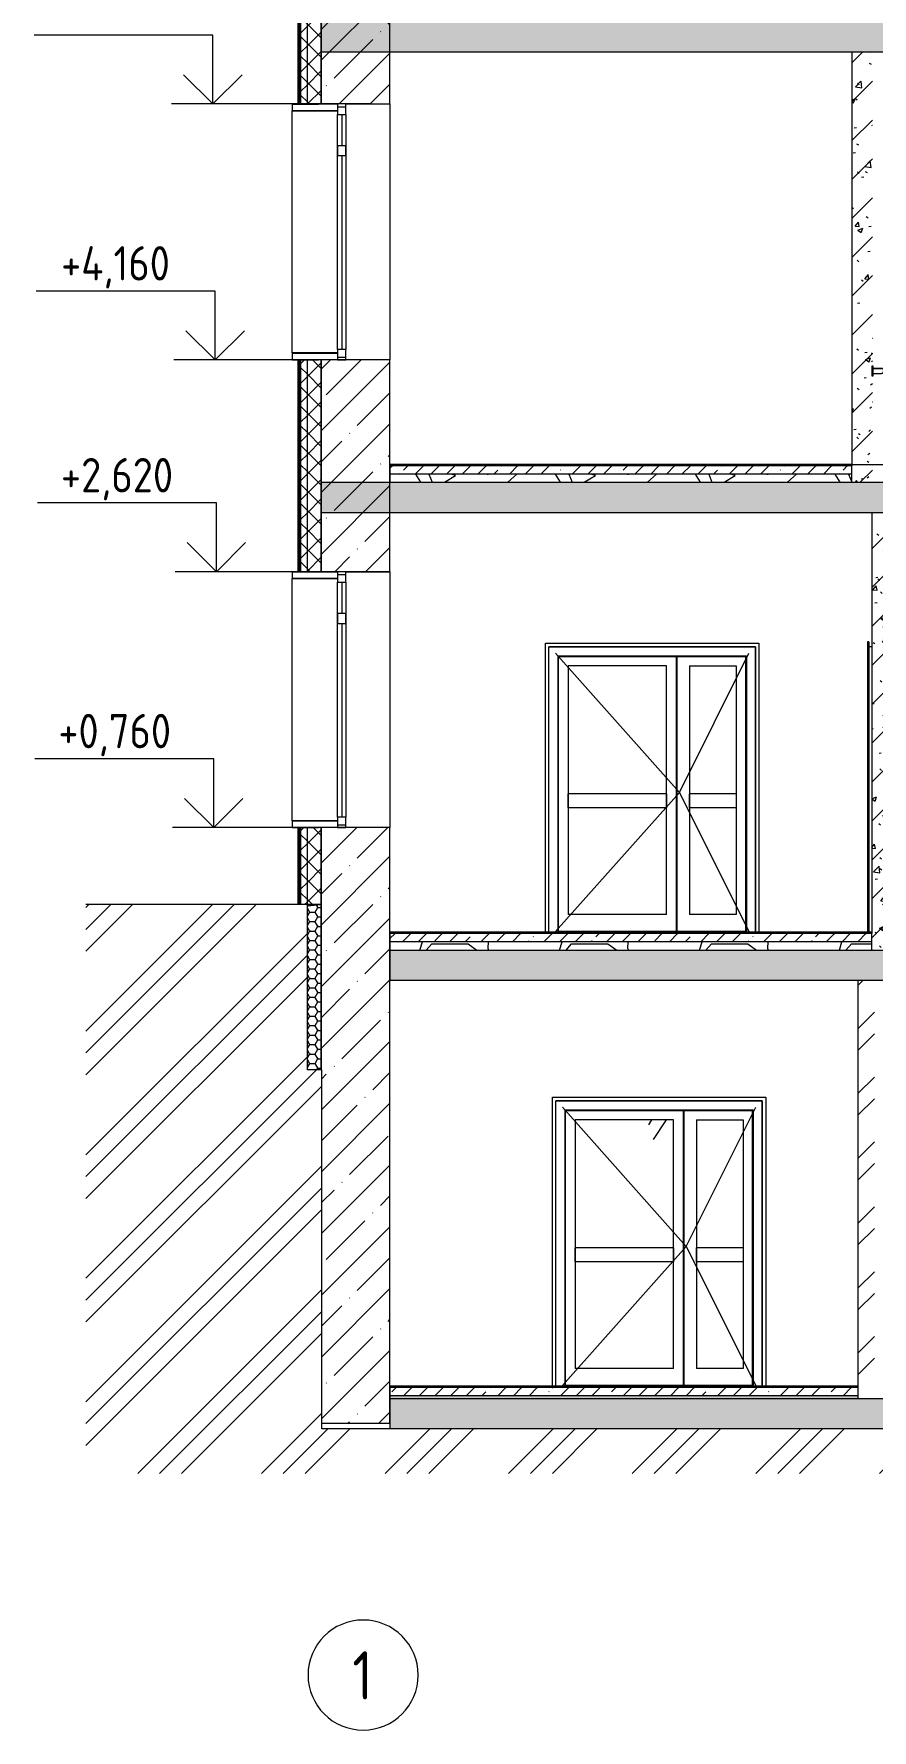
# Model space of a CAD drawing. Header units: millimetres. Extents: x -515342 to 330399, y -224905 to 507333.
# Drawn here: x 85759 to 91848, y 82231 to 94561 of the extents above; entities that cross this region are included whole.
import ezdxf

# ---------------------------------------------------------------- set-up
doc = ezdxf.new("R2010")
doc.units = ezdxf.units.MM
doc.linetypes.add('ASVP_Невидимые', pattern=[5, 3, -2])
doc.layers.get('0').update_dxf_attribs({"lineweight": 0})
for name, color, linetype, lineweight in [('_ Окна', 7, 'Continuous', 0), ('Аннотация', 7, 'Continuous', 0), ('Витраж', 7, 'Continuous', 0), ('Двери', 7, 'Continuous', 0), ('Двери открывание', 7, 'Continuous', 0), ('Линии', 7, 'Continuous', 0), ('Ограждение', 7, 'Continuous', 0), ('Окна', 7, 'Continuous', 0), ('Оси', 7, 'Continuous', 0), ('Отметки', 7, 'Continuous', 0), ('Перекрытие', 7, 'Continuous', 0), ('Сантехника', 7, 'Continuous', 0), ('Стены внутренние', 7, 'Continuous', 0), ('Стены наружные', 7, 'Continuous', 0), ('Стены несущие', 7, 'Continuous', 0), ('Стены отделка', 7, 'Continuous', 0), ('Стены перегородки', 7, 'Continuous', 0), ('Стены штриховка', 7, 'Continuous', 0), ('Узлы', 7, 'Continuous', 0)]:
    doc.layers.add(name, color=color, linetype=linetype, lineweight=lineweight)
doc.styles.add('GOST Common', font='', dxfattribs={"width": 0.9, "height": 350})
doc.styles.add('GOST Common_1', font='', dxfattribs={"width": 0.9, "height": 250})
doc.styles.get('GOST Common').set_extended_font_data('GOST Common')
doc.styles.get('GOST Common_1').set_extended_font_data('GOST Common')
pattern_1 = [(45, (48650.59, 7579.1), (-70.71068, 70.71068), []), (135, (48650.59, 7579.1), (-70.71068, -70.71068), [])]
pattern_2 = [(236.31, (49717.4, 8823.7), (-1777.9963, -3556.002), [641.067, -5769.603]), (236.31, (49752.95, 8717), (-1777.9963, -3556.002), [384.64, -6026.03]), (236.31, (49539.6, 8717), (-1777.9963, -3556.002), [384.64, -6026.03])]
pattern_3 = [(45, (136801.12, 95610.5), (-141.42136, 141.42136), [])]
pattern_4 = [(50, (136801.12, 95610.5), (364.368, -31.8783), [38.1, -419.1]), (355, (136801.12, 95610.5), (-70.486, 382.1133), [30.48, -335.28]), (100.451, (136831.5, 95607.84), (293.885, 350.2334), [32.38, -356.18]), (46.184, (136801.12, 95712.1), (542.1585, -84.086), [57.15, -628.65]), (96.636, (136846.3, 95705.1), (474.805, 494.8554), [48.57, -534.27]), (351.184, (136801.1, 95712.1), (474.81, 494.85), [45.72, -502.92]), (21, (136851.92, 95686.7), (303.2285, -204.5305), [38.1, -419.1]), (326, (136851.92, 95686.7), (123.604, 368.376), [30.48, -335.28]), (71.451, (136877.2, 95669.65), (426.834, 163.8427), [32.38, -356.18]), (37.5, (136801.12, 95610.49), (6.17665, 169.11015), [16.764, -314.452, 16.764, -323.596, -336.55]), (37.5, (136801.12, 95610.49), (6.17665, 169.11015), [-671.576, 16.764, -319.786]), (7.5, (136801.12, 95610.5), (133.6389, 200.3615), [16.764, -177.292, 16.764, -306.832, -128.27]), (7.5, (136801.12, 95610.5), (133.6389, 200.3615), [-517.652, 16.764, -111.506]), (327.5, (136687.84, 95610.49), (271.1818, -11.45836), [16.764, -110.236, 16.764, -379.476, -525.78]), (327.5, (136687.84, 95610.49), (271.1818, -11.45836), [-523.24, 16.764, -509.016]), (317.5, (136637.04, 95610.5), (296.2585, 50.8528), [16.764, -148.336, 16.764, -246.38, -373.38]), (317.5, (136637.04, 95610.5), (296.2585, 50.8528), [-428.244, 16.764, -356.616])]
pattern_5 = [(45, (136801.12, 95610.5), (-224.5064, 224.5064), []), (45, (137025.63, 95610.5), (-224.5064, 224.5064), [396.875, -79.375, 3.353, -76.022])]
pattern_6 = [(45, (136801.12, 95610.5), (-114.04925, 114.04925), []), (45, (136915.17, 95610.5), (-114.04925, 114.04925), [201.613, -40.323, 3.353, -36.97])]
pattern_7 = [(228.013, (137532.64, 96626.49), (-8127.96659, -9144.02968), [136.689, -13532.193]), (184.97, (137441.203, 96524.893), (12191.995474, 1016.05502), [234.562, -23221.62]), (132.51, (137207.52, 96504.57), (10159.91241, -11176.07977), [165.393, -16373.889]), (267.274, (136811.283, 96250.573), (1015.889526, 20320.005773), [213.602, -21146.575]), (292.834, (136801.123, 96037.213), (-5080.074175, 12191.970117), [209.453, -20735.923]), (357.274, (136882.403, 95844.173), (-20320.005773, 1015.889526), [213.602, -21146.575]), (37.694, (137095.763, 95834.013), (-13208.042725, -10159.944606), [282.477, -27965.247]), (72.255, (137319.283, 96006.733), (7112.12749, 22351.9589), [266.688, -26402.102]), (121.43, (137400.563, 96260.733), (-8128.10005, 13207.93827), [214.325, -21218.218]), (175.236, (137288.8, 96443.61), (11175.99406, -1016.06972), [244.685, -11989.575]), (222.397, (137044.963, 96463.933), (-12192.085586, -11175.907293), [316.431, -31326.709]), (138.814, (137817.12, 96240.41), (-7111.99222, 6096.00977), [108.002, -10692.226]), (171.469, (137735.843, 96311.533), (13207.991535, -2032.054043), [205.473, -20341.855]), (225, (137532.64, 96342), (1e-13, -1016.001), [143.684, -1293.157]), (203.199, (137461.52, 96463.93), (5079.98556, 2032.0367), [77.377, -7660.249]), (291.801, (137390.4, 96433.45), (-1015.9787, 3048.0072), [109.426, -5361.901]), (30.964, (137431.04, 96331.85), (3047.9913, 2032.0134), [177.728, -5746.519]), (161.565, (137583.44, 96423.3), (2031.999, -1016.0024), [128.515, -3084.36]), (16.39, (136801.12, 96433.453), (10159.97517, 3048.081194), [180.035, -17823.531]), (70.346, (136973.84, 96484.25), (-4064.03389, -11175.98797), [151.04, -14952.887]), (293.199, (137583.44, 96626.49), (-2032.0367, 5079.98556), [154.752, -7582.873]), (343.61, (137644.4, 96484.253), (-10159.97517, 3048.081194), [180.035, -17823.531]), (339.444, (136801.12, 95803.53), (-5080.00148, 2031.99615), [173.614, -8507.094]), (294.775, (136963.68, 95742.57), (-5079.97321, 11176.01259), [145.469, -14401.437]), (66.801, (137593.6, 95610.49), (2032.0367, 5079.98556), [154.752, -7582.873]), (17.354, (137654.56, 95752.73), (-13208.00149, -4063.99474), [170.313, -16860.951]), (69.444, (137095.76, 95610.49), (-2031.99615, -5080.00148), [86.807, -8593.901]), (101.31, (137532.64, 95610.5), (-1016.0048, 4063.9989), [51.806, -5128.797]), (165.964, (137522.48, 95661.3), (3048.0036, -1015.9877), [209.453, -3979.621]), (186.009, (137319.28, 95712.093), (10159.99987, 1015.999794), [194.107, -19216.546]), (303.69, (137431.04, 96240.4), (-1015.9976, 2032.0017), [146.53, -3516.71]), (353.157, (137512.323, 96118.493), (17271.99206, -2032.068835), [255.823, -25326.404]), (60.945, (137766.32, 96088.01), (-4064.04974, -7111.97225), [104.603, -10355.757]), (90, (137817.1, 96179.5), (-1016, 1016), [60.96, -955.04]), (120.256, (137298.96, 95742.57), (4063.94492, -7112.03103), [141.147, -13973.576]), (48.013, (137227.84, 95864.49), (8127.96659, 9144.02968), [273.377, -13395.505]), (0, (137410.7, 96067.7), (1016, 1016), [264.16, -751.84]), (325.305, (137674.88, 96067.69), (-10160.01873, 7111.97318), [160.644, -15903.726]), (254.055, (137806.96, 95976.25), (-1015.97128, -4064.0072), [147.932, -7248.66]), (207.646, (137766.323, 95834.013), (-19303.995784, -10160.00796), [240.858, -23844.986]), (175.426, (137552.963, 95722.253), (-13207.99929, 1016.017778), [254.812, -25226.339])]

# ---------------------------------------------------------------- blocks, each defined once
blk = doc.blocks.new('Окно_ПВХ_2Створки_1Фрамуга-верх - АР_Окно_ОП_1820_h_х11700_2ст1фр-в-V24-О_АР_П_Разрез 1-1')
at = {"layer": '_ Окна'}
for p, q in [((-125, 2620), (-185, 2620)), ((-185, 2620), (-185, 2544)), ((-185, 2600), (-125, 2600)), ((-125, 2544), (-125, 2620)), ((-185, 2544), (-125, 2544)), ((-155, 2544), (-155, 2318)), ((-185, 2242), (-185, 2318)), ((-185, 2318), (-125, 2318)), ((-125, 2242), (-185, 2242)), ((-155, 2242), (-155, 836)), ((-125, 2318), (-125, 2242)), ((-125, 836), (-185, 836)), ((-185, 836), (-185, 760)), ((-185, 780), (-125, 780)), ((-185, 760), (-125, 760)), ((-125, 760), (-125, 836))]:
    blk.add_line(p, q, dxfattribs=at)
at = {"layer": 'Окна', "color": 253, "true_color": 0xaaaaaa}
for p, q in [((-125, 2620), (-185, 2620)), ((-185, 2620), (-185, 2544)), ((-125, 2544), (-125, 2620)), ((-185, 2318), (-185, 2544)), ((-125, 2544), (-125, 2318)), ((-185, 2318), (-185, 2242)), ((-185, 836), (-185, 2242)), ((-125, 2242), (-125, 2318)), ((-125, 2242), (-125, 836)), ((-185, 836), (-185, 760)), ((-185, 760), (-125, 760)), ((-125, 760), (-125, 836))]:
    blk.add_line(p, q, dxfattribs=at)
blk = doc.blocks.new('Прямоугольный импост - АР_Откос_Металлический_50х330 Белый Правый-9899491-О_АР_П_Разрез 1-1')
at = {"layer": 'Витраж', "lineweight": 18}
for p, q in [((-325, 2620), (-515, 2620)), ((-515, 2620), (-515, 2570)), ((-514, 2571), (-514, 2619)), ((-514, 2619), (-325, 2619)), ((-325, 2619), (-325, 2620)), ((-515, 2570), (-185, 2570)), ((-185, 2571), (-514, 2571))]:
    blk.add_line(p, q, dxfattribs=at)
blk = doc.blocks.new('Прямоугольный импост - АР_Откос_Металлический_50х330 Белый Левый-9898759-О_АР_П_Разрез 1-1')
at = {"layer": 'Витраж', "lineweight": 18}
for p, q in [((-185, 810), (-515, 810)), ((-515, 810), (-515, 760)), ((-515, 760), (-325, 760)), ((-514, 761), (-514, 809)), ((-514, 809), (-185, 809)), ((-325, 761), (-514, 761)), ((-325, 760), (-325, 761))]:
    blk.add_line(p, q, dxfattribs=at)
blk = doc.blocks.new('Прямоугольный импост - АР_Откос_Металлический_50х330 Белый Левый-9898760-О_АР_П_Разрез 1-1')
at = {"layer": 'Витраж'}
blk.add_line((-515, 810), (-515, 2570), dxfattribs=at)
blk = doc.blocks.new('Дверь_Алюминиевая_Противопожарная__ТПТ75__2 полотна - АР_Дверь_ТПТ75_1500х2075_h__Средник_Пр EI60-10202447-О_АР_П_Разрез 1-1')
at = {"layer": 'Двери'}
h = blk.add_hatch(dxfattribs=at)
h.set_pattern_fill('FP_5', color=256, style=0, pattern_type=2)
h.set_pattern_definition(pattern_2)
h.paths.add_polyline_path([(1490, 1005), (2205, 1005), (2205, 1935), (1490, 1935), (1490, 1220)])
at = {"layer": 'Двери', "color": 253, "true_color": 0xaaaaaa}
for p, q in [((1350, 0), (1350, 2075)), ((2850, 2075), (1350, 2075)), ((1415.5, 2009.5), (1415.5, 0)), ((1415.5, 2009.5), (2784.5, 2009.5)), ((1420.5, 5), (1420.5, 2004.5)), ((1420.5, 2004.5), (2274.5, 2004.5)), ((2274.5, 2004.5), (2274.5, 5)), ((2279.5, 2004.5), (2779.5, 2004.5)), ((2279.5, 2004.5), (2279.5, 5)), ((2284.5, 2004.5), (2284.5, 2009.5)), ((2297.5, 2004.5), (2297.5, 2009.5)), ((2302.5, 2004.5), (2302.5, 2009.5)), ((2779.5, 5), (2779.5, 2004.5)), ((2784.5, 2009.5), (2784.5, 0)), ((2850, 0), (2850, 2075)), ((1490, 1935), (1490, 128.7)), ((2205, 1935), (1490, 1935)), ((2205, 128.7), (2205, 1935)), ((2372, 1935), (2372, 128.7)), ((2372, 1935), (2710, 1935)), ((2710, 1935), (2710, 128.7)), ((1490, 904), (1490, 1005)), ((2205, 1005), (1490, 1005)), ((2205, 1005), (2205, 904)), ((2372, 904), (2372, 1005)), ((2710, 1005), (2372, 1005)), ((2710, 1005), (2710, 904)), ((2205, 904), (1490, 904)), ((2710, 904), (2372, 904)), ((2205, 128.7), (1490, 128.7)), ((2710, 128.7), (2372, 128.7)), ((1415.5, 5), (1420.5, 5)), ((2274.5, 5), (1420.5, 5)), ((2274.5, 5), (2279.5, 5)), ((2779.5, 5), (2279.5, 5)), ((2784.5, 5), (2779.5, 5))]:
    blk.add_line(p, q, dxfattribs=at)
at = {"layer": 'Двери', "color": 253, "linetype": 'ASVP_Невидимые', "true_color": 0xaaaaaa}
for p, q in [((1350, 0), (1350, 2075)), ((1350, 2075), (2850, 2075)), ((2850, 2075), (2850, 0))]:
    blk.add_line(p, q, dxfattribs=at)
at = {"layer": 'Двери открывание'}
for q in [(1397.5, 2027.5), (2802.5, 2027.5), (1397.5, 5), (2802.5, 5)]:
    blk.add_line((2297.5, 1016.25), q, dxfattribs=at)
blk = doc.blocks.new('Дверь_Алюминиевая_Противопожарная__ТПТ75__2 полотна - АР_Дверь_ТПТ75_1500х2075_h__Средник_Пр EI60-V96-О_АР_П_Разрез 1-1')
at = {"layer": 'Двери'}
h = blk.add_hatch(dxfattribs=at)
h.set_pattern_fill('FP_5', color=256, style=0, pattern_type=2)
h.set_pattern_definition(pattern_2)
h.paths.add_polyline_path([(1540, -2295), (2255, -2295), (2255, -1365), (1540, -1365)])
at = {"layer": 'Двери', "color": 253, "true_color": 0xaaaaaa}
for p, q in [((1400, -3300), (1400, -1225)), ((2900, -1225), (1400, -1225)), ((2900, -3300), (2900, -1225)), ((1465.5, -1290.5), (1465.5, -3300)), ((1465.5, -1290.5), (2834.5, -1290.5)), ((1470.5, -3295), (1470.5, -1295.5)), ((1470.5, -1295.5), (2324.5, -1295.5)), ((2324.5, -1295.5), (2324.5, -3295)), ((2329.5, -1295.5), (2829.5, -1295.5)), ((2329.5, -1295.5), (2329.5, -3295)), ((2334.5, -1295.5), (2334.5, -1290.5)), ((2347.5, -1295.5), (2347.5, -1290.5)), ((2352.5, -1295.5), (2352.5, -1290.5)), ((2829.5, -3295), (2829.5, -1295.5)), ((2834.5, -1290.5), (2834.5, -3300)), ((1540, -1365), (1540, -3171.3)), ((2255, -1365), (1540, -1365)), ((2255, -3171.3), (2255, -1365)), ((2422, -1365), (2422, -3171.3)), ((2422, -1365), (2760, -1365)), ((2760, -1365), (2760, -3171.3)), ((1540, -2396), (1540, -2295)), ((2255, -2295), (1540, -2295)), ((2255, -2295), (2255, -2396)), ((2422, -2396), (2422, -2295)), ((2760, -2295), (2422, -2295)), ((2760, -2295), (2760, -2396)), ((2255, -2396), (1540, -2396)), ((2760, -2396), (2422, -2396)), ((2255, -3171.3), (1540, -3171.3)), ((2760, -3171.3), (2422, -3171.3)), ((1465.5, -3295), (1470.5, -3295)), ((2324.5, -3295), (1470.5, -3295)), ((2324.5, -3295), (2329.5, -3295)), ((2829.5, -3295), (2329.5, -3295)), ((2834.5, -3295), (2829.5, -3295))]:
    blk.add_line(p, q, dxfattribs=at)
at = {"layer": 'Двери', "color": 253, "linetype": 'ASVP_Невидимые', "true_color": 0xaaaaaa}
for p, q in [((1400, -3300), (1400, -1225)), ((1400, -1225), (2900, -1225)), ((2900, -1225), (2900, -3300))]:
    blk.add_line(p, q, dxfattribs=at)
at = {"layer": 'Двери открывание'}
for q in [(1447.5, -1272.5), (2852.5, -1272.5), (1447.5, -3295), (2852.5, -3295)]:
    blk.add_line((2347.5, -2283.75), q, dxfattribs=at)
blk = doc.blocks.new('Ограждение - Ограждение-10017249-О_АР_П_Разрез 1-1')
at = {"layer": 'Ограждение'}
h = blk.add_hatch(dxfattribs=at)
h.set_pattern_fill('FP_9', color=256, style=0, pattern_type=2)
h.set_pattern_definition([(45, (48650.6, 7579.1), (-106.066, 106.066), [])])
h.paths.add_polyline_path([(-405, 192), (-305, 200), (-305, 230), (-307, 230), (-307, 202), (-405, 193)])
at = {"layer": 'Ограждение', "lineweight": 18}
for p, q in [((-307, 202), (-405, 194)), ((-405, 192), (-305, 200)), ((-305, 230), (-307, 230)), ((-307, 230), (-307, 202)), ((-305, 200), (-305, 230))]:
    blk.add_line(p, q, dxfattribs=at)
blk = doc.blocks.new('СД_Люблино_Фасады_rvt-1-О_АР_П_Разрез 1-1')
at = {"layer": 'Стены внутренние'}
h = blk.add_hatch(dxfattribs=at)
h.set_pattern_fill('FP_1', color=256, style=0, pattern_type=2)
h.set_pattern_definition([(45, (48650.6, 7579.1), (-224.5064, 224.5064), []), (45, (48875.1, 7579.1), (-224.5064, 224.5064), [396.875, -79.375, 3.353, -76.022])])
h.paths.add_polyline_path([(-300, -3570), (195, -3570), (195, 760), (-305, 760), (-305, -1000), (-300, -1000)])
h.paths.add_polyline_path([(195, 2620), (195, 4160), (-305, 4160), (-305, 2620), (-125, 2620)])
h.paths.add_polyline_path([(-185, 6020), (195, 6020), (195, 7510), (-305, 7510), (-305, 6020)])
h.paths.add_polyline_path([(-185, 9370), (195, 9370), (195, 10810), (-305, 10810), (-305, 9370)])
h.paths.add_polyline_path([(195, 12670), (195, 13840), (-305, 13840), (-305, 12670), (-125, 12670)])
at = {"layer": 'Стены наружные'}
h = blk.add_hatch(dxfattribs=at)
h.set_pattern_fill('FP_4', color=256, style=0, pattern_type=2)
h.set_pattern_definition(pattern_1)
h.paths.add_polyline_path([(-405, 200), (-405, 760), (-455, 760), (-455, 200)])
h.paths.add_polyline_path([(-455, 2620), (-405, 2620), (-405, 4160), (-455, 4160), (-455, 3451)])
h.paths.add_polyline_path([(-405, 6020), (-405, 7510), (-455, 7510), (-455, 6020)])
h.paths.add_polyline_path([(-405, 9370), (-405, 10810), (-455, 10810), (-455, 9370)])
h.paths.add_polyline_path([(-405, 12670), (-405, 14250), (-455, 14250), (-455, 12670)])
h = blk.add_hatch(dxfattribs=at)
h.set_pattern_fill('FP_4', color=256, style=0, pattern_type=2)
h.set_pattern_definition(pattern_1)
h.paths.add_polyline_path([(-305, 200), (-305, 760), (-405, 760), (-405, 200), (-357, 200)])
h.paths.add_polyline_path([(-405, 2620), (-305, 2620), (-305, 4160), (-405, 4160), (-405, 3451)])
h.paths.add_polyline_path([(-305, 6020), (-305, 7510), (-405, 7510), (-405, 6020), (-357, 6020)])
h.paths.add_polyline_path([(-305, 9370), (-305, 10810), (-405, 10810), (-405, 9370), (-357, 9370)])
h.paths.add_polyline_path([(-405, 12670), (-305, 12670), (-305, 14250), (-405, 14250), (-405, 13790)])
h = blk.add_hatch(dxfattribs=at)
h.set_pattern_fill('FP_8', color=256, style=0, pattern_type=2)
h.set_pattern_definition([(0, (48650.593, 7579.1), (59.531, 34.37), [39.687, -79.375]), (120, (48650.593, 7579.1), (-59.530793, 34.370358), [39.688, -79.375]), (60, (48650.593, 7579.1), (0.000207, 68.740358), [0, -79.375, 39.687, 0])])
h.paths.add_polyline_path([(-305, -1000), (-305, 200), (-405, 200), (-405, -1000), (-357, -1000)])
at = {"layer": 'Стены внутренние'}
for p, q in [((195, 6020), (195, 4160)), ((195, 2620), (195, 760)), ((1325, 0), (1325, 2100)), ((1325, 2100), (2875, 2100)), ((2875, 2100), (2875, 0)), ((1375, -3300), (1375, -1200)), ((1375, -1200), (2925, -1200)), ((2925, -1200), (2925, -3300))]:
    blk.add_line(p, q, dxfattribs=at)
at = {"layer": 'Стены несущие'}
for p, q in [((-305, 7510), (-305, 6020)), ((-305, 6020), (-305, 7510)), ((195, 6020), (195, 7510)), ((-305, 6020), (-185, 6020)), ((-125, 6020), (195, 6020)), ((-185, 4160), (-305, 4160)), ((-305, 4160), (-305, 2620)), ((-305, 2620), (-305, 4160)), ((195, 4160), (-125, 4160)), ((195, 2620), (195, 4160)), ((-305, 2620), (-185, 2620)), ((-125, 2620), (195, 2620)), ((-185, 760), (-305, 760)), ((-305, 760), (-305, 200)), ((-305, 200), (-305, 760)), ((195, 760), (-125, 760)), ((195, -3570), (195, 760)), ((-305, 200), (-405, 200)), ((-305, 200), (-305, -1000)), ((-305, -1000), (-305, 200)), ((-300, -3570), (195, -3570))]:
    blk.add_line(p, q, dxfattribs=at)
at = {"layer": 'Стены отделка', "lineweight": 9}
for p, q in [((-475, 7510), (-475, 6020)), ((-455, 7510), (-455, 6020)), ((-455, 6020), (-455, 7510)), ((-475, 6020), (-465, 6020)), ((-465, 6020), (-455, 6020)), ((-455, 6020), (-405, 6020)), ((-405, 6020), (-305, 6020)), ((-465, 4160), (-475, 4160)), ((-475, 4160), (-475, 2620)), ((-455, 4160), (-465, 4160)), ((-405, 4160), (-455, 4160)), ((-455, 4160), (-455, 2620)), ((-455, 2620), (-455, 4160)), ((-305, 4160), (-405, 4160)), ((-475, 2620), (-465, 2620)), ((-465, 2620), (-455, 2620)), ((-455, 2620), (-405, 2620)), ((-405, 2620), (-305, 2620)), ((-465, 760), (-475, 760)), ((-475, 760), (-475, 200)), ((-455, 760), (-465, 760)), ((-405, 760), (-455, 760)), ((-455, 760), (-455, 200)), ((-455, 200), (-455, 760)), ((-305, 760), (-405, 760)), ((-405, 200), (-305, 200))]:
    blk.add_line(p, q, dxfattribs=at)
at = {"layer": 'Стены штриховка'}
for p, q in [((-465, 6020), (-465, 7510)), ((-405, 6020), (-405, 7510)), ((-465, 2620), (-465, 4160)), ((-405, 2620), (-405, 4160)), ((-465, 200), (-465, 760)), ((-405, 200), (-405, 760))]:
    blk.add_line(p, q, dxfattribs=at)
at = {"layer": 'Витраж', "lineweight": 9}
for name, p in [('Прямоугольный импост - АР_Откос_Металлический_50х330 Белый Правый-9899491-О_АР_П_Разрез 1-1', (0, 3400)), ('Прямоугольный импост - АР_Откос_Металлический_50х330 Белый Левый-9898760-О_АР_П_Разрез 1-1', (0, 3400)), ('Прямоугольный импост - АР_Откос_Металлический_50х330 Белый Левый-9898759-О_АР_П_Разрез 1-1', (0, 3400)), ('Прямоугольный импост - АР_Откос_Металлический_50х330 Белый Правый-9899491-О_АР_П_Разрез 1-1', (0, 0)), ('Прямоугольный импост - АР_Откос_Металлический_50х330 Белый Левый-9898760-О_АР_П_Разрез 1-1', (0, 0)), ('Прямоугольный импост - АР_Откос_Металлический_50х330 Белый Левый-9898759-О_АР_П_Разрез 1-1', (0, 0))]:
    blk.add_blockref(name, p, dxfattribs=at)
at = {"layer": 'Двери', "lineweight": 9}
for name in ['Дверь_Алюминиевая_Противопожарная__ТПТ75__2 полотна - АР_Дверь_ТПТ75_1500х2075_h__Средник_Пр EI60-10202447-О_АР_П_Разрез 1-1', 'Дверь_Алюминиевая_Противопожарная__ТПТ75__2 полотна - АР_Дверь_ТПТ75_1500х2075_h__Средник_Пр EI60-V96-О_АР_П_Разрез 1-1']:
    blk.add_blockref(name, (0, 0), dxfattribs=at)
at = {"layer": 'Ограждение', "lineweight": 9}
blk.add_blockref('Ограждение - Ограждение-10017249-О_АР_П_Разрез 1-1', (0, 0), dxfattribs=at)
at = {"layer": 'Окна', "lineweight": 9}
for p in [(0, 3400), (0, 0)]:
    blk.add_blockref('Окно_ПВХ_2Створки_1Фрамуга-верх - АР_Окно_ОП_1820_h_х11700_2ст1фр-в-V24-О_АР_П_Разрез 1-1', p, dxfattribs=at)
blk = doc.blocks.new('Дверь_Стальная Противопожарная_2 полотна - АР_Дверь_EI15_1450х2080h_коробка__Г_Л-10351196-О_АР_П_Разрез 1-1')
at = {"layer": 'Двери'}
for p, q in [((3675, 2110), (3665, 2110)), ((3665, 2110), (3665, 0)), ((3675, 2110), (3675, 0)), ((3695, 2075), (3675, 2075))]:
    blk.add_line(p, q, dxfattribs=at)
blk = doc.blocks.new('МГН_Санузел_Поручень горизонтальный - АР_Сантехнические приборы_МГН_Поручень горизонтальный-V4-О_АР_П_Разрез 1-1')
at = {"layer": 'Сантехника'}
for p, q in [((90940, 715), (90930, 715)), ((90930, 715), (90930, 645)), ((90940, 715), (90930, 715)), ((90930, 715), (90930, 645)), ((90930, 645), (90940, 645)), ((90940, 645), (90930, 645)), ((90940, 698), (90940, 715)), ((90940, 645), (90940, 715)), ((91000, 698), (90940, 698)), ((90940, 698), (91000, 698)), ((90940, 645), (90940, 662)), ((90940, 662), (91000, 662)), ((90940, 662), (91000, 662))]:
    blk.add_line(p, q, dxfattribs=at)
blk.add_arc((91000, 680), 18, 270, 90, dxfattribs=at)
blk.add_arc((91000, 680), 18, 270, 90, dxfattribs=at)
blk = doc.blocks.new('Ось сетки - Круг_Ø8 мм-6577-О_АР_П_Разрез 1-1')
at = {"layer": 'Оси'}
for start, end in [(360, 180), (180, 360)]:
    blk.add_arc((0, -5400), 400, start, end, dxfattribs=at)
blk = doc.blocks.new('Высотные отметки - Стрелка вверх-5091-О_АР_П_Разрез 1-1')
at = {"layer": 'Аннотация'}
for p, q in [((-1085, 1260), (-2385, 1260)), ((-1085, 760), (-1085, 1260)), ((-1085, 760), (-1298, 972)), ((-1085, 760), (-873, 972)), ((-785, 760), (-1385, 760))]:
    blk.add_line(p, q, dxfattribs=at)

msp = doc.modelspace()

# ---------------------------------------------------------------- hatches: boundary and pattern name
at = {"layer": 'Перекрытие'}
h = msp.add_hatch(dxfattribs=at)
h.set_pattern_fill('FP_1', color=256, style=0, pattern_type=2)
h.set_pattern_definition(pattern_5)
h.paths.add_polyline_path([(87845.5296, 94431.3929), (137410.5296, 94431.3929), (137410.5296, 94651.3929), (87845.5296, 94651.3929), (87845.5296, 94435.9791)])
h.paths.add_polyline_path([(141249.4004, 94431.3929), (190085.5296, 94431.3929), (190085.5296, 94651.3929), (140610.5296, 94651.3929), (140610.5296, 94431.3929), (141042.2088, 94431.3929)])
h = msp.add_hatch(dxfattribs=at)
h.set_pattern_fill('FP_19', color=256, style=0, pattern_type=2)
h.set_pattern_definition(pattern_6)
h.paths.add_polyline_path([(91109.0364, 91421.3929), (91700.5296, 91421.3929), (91700.5296, 91429.3929), (88345.5296, 91429.3929), (88345.5296, 91421.3929), (90280.27, 91421.3929)])
h = msp.add_hatch(dxfattribs=at)
h.set_pattern_fill('FP_19', color=256, style=0, pattern_type=2)
h.set_pattern_definition(pattern_6)
h.paths.add_polyline_path([(91109.0364, 91361.3929), (91700.5296, 91361.3929), (91700.5296, 91421.3929), (88345.5296, 91421.3929), (88345.5296, 91361.3929), (90280.27, 91361.3929)])
h = msp.add_hatch(dxfattribs=at)
h.set_pattern_fill('FP_23', color=256, style=0, pattern_type=2)
h.set_pattern_definition(pattern_7)
h.paths.add_polyline_path([(91109.0364, 91301.3929), (91700.5296, 91301.3929), (91700.5296, 91361.3929), (88345.5296, 91361.3929), (88345.5296, 91301.3929), (90280.27, 91301.3929)])
h = msp.add_hatch(dxfattribs=at)
h.set_pattern_fill('FP_1', color=256, style=0, pattern_type=2)
h.set_pattern_definition(pattern_5)
h.paths.add_polyline_path([(190085.5296, 91081.3929), (190085.5296, 91301.3929), (141000.5296, 91301.3929), (141000.5296, 91081.3929), (189732.2317, 91081.3929)])
h.paths.add_polyline_path([(87845.5296, 91081.3929), (137020.5296, 91081.3929), (137020.5296, 91301.3929), (87845.5296, 91301.3929)])
h = msp.add_hatch(dxfattribs=at)
h.set_pattern_fill('FP_19', color=256, style=0, pattern_type=2)
h.set_pattern_definition(pattern_6)
h.paths.add_polyline_path([(88345.5296, 88021.3929), (91845.5296, 88021.3929), (91845.5296, 88029.3929), (88345.5296, 88029.3929)])
h = msp.add_hatch(dxfattribs=at)
h.set_pattern_fill('FP_19', color=256, style=0, pattern_type=2)
h.set_pattern_definition(pattern_6)
h.paths.add_polyline_path([(88345.5296, 87961.3929), (91845.5296, 87961.3929), (91845.5296, 88021.3929), (88345.5296, 88021.3929)])
h = msp.add_hatch(dxfattribs=at)
h.set_pattern_fill('FP_23', color=256, style=0, pattern_type=2)
h.set_pattern_definition(pattern_7)
h.paths.add_polyline_path([(88345.5296, 87901.3929), (91845.5296, 87901.3929), (91845.5296, 87961.3929), (88345.5296, 87961.3929)])
h = msp.add_hatch(dxfattribs=at)
h.set_pattern_fill('FP_1', color=256, style=0, pattern_type=2)
h.set_pattern_definition(pattern_5)
h.paths.add_polyline_path([(88345.5296, 87681.3929), (189585.5296, 87681.3929), (189585.5296, 87901.3929), (88345.5296, 87901.3929)])
h = msp.add_hatch(dxfattribs=at)
h.set_pattern_fill('FP_19', color=256, style=0, pattern_type=2)
h.set_pattern_definition(pattern_6)
h.paths.add_polyline_path([(91109.0364, 84721.3929), (91745.5296, 84721.3929), (91745.5296, 84729.3929), (88345.5296, 84729.3929), (88345.5296, 84721.3929), (90280.27, 84721.3929)])
h = msp.add_hatch(dxfattribs=at)
h.set_pattern_fill('FP_19', color=256, style=0, pattern_type=2)
h.set_pattern_definition(pattern_6)
h.paths.add_polyline_path([(91109.0364, 84661.3929), (91745.5296, 84661.3929), (91745.5296, 84721.3929), (88345.5296, 84721.3929), (88345.5296, 84661.3929), (90280.27, 84661.3929)])
msp.add_hatch(color=256, dxfattribs=at).paths.add_polyline_path([(91109.0364, 84641.3929), (91745.5296, 84641.3929), (91745.5296, 84661.3929), (88345.5296, 84661.3929), (88345.5296, 84641.3929), (90280.27, 84641.3929)])
h = msp.add_hatch(dxfattribs=at)
h.set_pattern_fill('FP_1', color=256, style=0, pattern_type=2)
h.set_pattern_definition(pattern_5)
h.paths.add_polyline_path([(188903.4654, 84421.3929), (189585.5296, 84421.3929), (189585.5296, 84641.3929), (88345.5296, 84641.3929), (88345.5296, 84421.3929), (185588.4, 84421.3929)])
at = {"layer": 'Стены внутренние'}
h = msp.add_hatch(dxfattribs=at)
h.set_pattern_fill('FP_2', color=256, style=0, pattern_type=2)
h.set_pattern_definition(pattern_3)
h.paths.add_polyline_path([(91700.5296, 91301.3929), (91850.5296, 91301.3929), (91850.5296, 92076.3929), (91845.5296, 92076.3929), (91845.5296, 92146.3929), (91850.5296, 92146.3929), (91850.5296, 94431.3929), (91700.5296, 94431.3929), (91700.5296, 91481.9777)])
h = msp.add_hatch(dxfattribs=at)
h.set_pattern_fill('FP_3', color=256, style=0, pattern_type=2)
h.set_pattern_definition(pattern_4)
h.paths.add_polyline_path([(91700.5296, 91301.3929), (91850.5296, 91301.3929), (91850.5296, 92076.3929), (91845.5296, 92076.3929), (91845.5296, 92146.3929), (91850.5296, 92146.3929), (91850.5296, 94431.3929), (91700.5296, 94431.3929), (91700.5296, 91481.9777)])
h = msp.add_hatch(dxfattribs=at)
h.set_pattern_fill('FP_2', color=256, style=0, pattern_type=2)
h.set_pattern_definition(pattern_3)
h.paths.add_polyline_path([(91995.5296, 87901.3929), (91995.5296, 91081.3929), (91845.5296, 91081.3929), (91845.5296, 87901.3929), (91937.8027, 87901.3929)])
h = msp.add_hatch(dxfattribs=at)
h.set_pattern_fill('FP_3', color=256, style=0, pattern_type=2)
h.set_pattern_definition(pattern_4)
h.paths.add_polyline_path([(91995.5296, 87901.3929), (91995.5296, 91081.3929), (91845.5296, 91081.3929), (91845.5296, 87901.3929), (91937.8027, 87901.3929)])
h = msp.add_hatch(dxfattribs=at)
h.set_pattern_fill('FP_18', color=256, style=0, pattern_type=2)
h.set_pattern_definition([(45, (136801.12, 95610.5), (-235.7317, 235.7317), []), (45, (136958.28, 95610.5), (-235.7317, 235.7317), [])])
h.paths.add_polyline_path([(91865.5296, 84641.3929), (91865.5296, 87681.3929), (91745.5296, 87681.3929), (91745.5296, 84641.3929)])
at = {"layer": 'Узлы'}
h = msp.add_hatch(dxfattribs=at)
h.set_pattern_fill('FP_24', color=256, style=0, pattern_type=2)
h.set_pattern_definition([(45, (136801.1, 95610.5), (-449.013, 449.013), []), (45, (136959.9, 95610.5), (0, 898.0256), []), (45, (136642.4, 95610.5), (0, 898.0256), [])])
h.paths.add_polyline_path([(140835.0172, 84096.9743), (192218.5308, 84096.9743), (192218.5308, 86651.3929), (191985.5296, 86651.3929), (191985.5296, 84951.3929), (190085.5296, 84951.3929), (190085.5296, 84421.3929), (87850.5296, 84421.3929), (87850.5296, 87031.3929), (87745.5296, 87031.3929), (87745.5296, 88231.3929), (86136.4383, 88231.3929), (86136.4383, 84096.9743), (139177.4845, 84096.9743)])

# ---------------------------------------------------------------- linework, layer by layer
at = {"layer": 'Линии'}
for p, q in [((88345.5296, 91431.3929), (137020.5296, 91431.3929)), ((87745.5296, 88231.3929), (86136.4383, 88231.3929)), ((87745.5296, 87031.3929), (87745.5296, 88231.3929)), ((87850.5296, 87031.3929), (87745.5296, 87031.3929)), ((87850.5296, 84421.3929), (87850.5296, 87031.3929)), ((190085.5296, 84421.3929), (87850.5296, 84421.3929))]:
    msp.add_line(p, q, dxfattribs=at)
at = {"layer": 'Отметки'}
for p, q in [((88201.8488, 94051.3929), (87059.2344, 94051.3929)), ((88245.5655, 92191.3929), (87075.2281, 92191.3929)), ((88345.5296, 90651.3929), (87084.0942, 90651.3929)), ((88218.1381, 88791.3929), (87065.0302, 88791.3929))]:
    msp.add_line(p, q, dxfattribs=at)
at = {"layer": 'Перекрытие'}
for p, q in [((87845.5296, 94651.3929), (87845.5296, 94431.3929)), ((87845.5296, 94431.3929), (137410.5296, 94431.3929)), ((91700.5296, 91431.3929), (88345.5296, 91431.3929)), ((88345.5296, 91431.3929), (88345.5296, 91421.3929)), ((91700.5296, 91429.3929), (88345.5296, 91429.3929)), ((88345.5296, 91421.3929), (88345.5296, 91301.3929)), ((91700.5296, 91421.3929), (88345.5296, 91421.3929)), ((91700.5296, 91361.3929), (88345.5296, 91361.3929)), ((91700.5296, 91301.3929), (91700.5296, 91421.3929)), ((87845.5296, 91301.3929), (87845.5296, 91081.3929)), ((87845.5296, 91301.3929), (137020.5296, 91301.3929)), ((87845.5296, 91081.3929), (137020.5296, 91081.3929)), ((91845.5296, 88031.3929), (88345.5296, 88031.3929)), ((88345.5296, 88031.3929), (88345.5296, 88021.3929)), ((91845.5296, 88029.3929), (88345.5296, 88029.3929)), ((88345.5296, 88021.3929), (88345.5296, 87681.3929)), ((91845.5296, 88021.3929), (88345.5296, 88021.3929)), ((91845.5296, 87961.3929), (88345.5296, 87961.3929)), ((91845.5296, 87901.3929), (91845.5296, 88021.3929)), ((88345.5296, 87901.3929), (143415.5296, 87901.3929)), ((88345.5296, 87681.3929), (143415.5296, 87681.3929)), ((91745.5296, 84731.3929), (88345.5296, 84731.3929)), ((88345.5296, 84731.3929), (88345.5296, 84721.3929)), ((91745.5296, 84729.3929), (88345.5296, 84729.3929)), ((88345.5296, 84721.3929), (88345.5296, 84661.3929)), ((91745.5296, 84721.3929), (88345.5296, 84721.3929)), ((88345.5296, 84661.3929), (88345.5296, 84641.3929)), ((91745.5296, 84661.3929), (88345.5296, 84661.3929)), ((88345.5296, 84641.3929), (88345.5296, 84421.3929)), ((88345.5296, 84641.3929), (189585.5296, 84641.3929))]:
    msp.add_line(p, q, dxfattribs=at)
at = {"layer": 'Стены перегородки'}
for p, q in [((91700.5296, 94431.3929), (91700.5296, 91421.3929)), ((91845.5296, 91081.3929), (91845.5296, 88021.3929)), ((91745.5296, 87681.3929), (91745.5296, 84641.3929))]:
    msp.add_line(p, q, dxfattribs=at)

# ---------------------------------------------------------------- block references
msp.add_blockref('СД_Люблино_Фасады_rvt-1-О_АР_П_Разрез 1-1', (88150.5296, 88031.3929))
at = {"layer": 'Аннотация'}
msp.add_blockref('Высотные отметки - Стрелка вверх-5091-О_АР_П_Разрез 1-1', (88150.5296, 88031.3929), dxfattribs=at)
at = {"layer": 'Двери'}
msp.add_blockref('Дверь_Стальная Противопожарная_2 полотна - АР_Дверь_EI15_1450х2080h_коробка__Г_Л-10351196-О_АР_П_Разрез 1-1', (88150.5296, 88031.3929), dxfattribs=at)
at = {"layer": 'Оси'}
msp.add_blockref('Ось сетки - Круг_Ø8 мм-6577-О_АР_П_Разрез 1-1', (88150.5296, 88031.3929), dxfattribs=at)
at = {"layer": 'Отметки'}
for p in [(88144.7337, 93291.3929), (88160.7274, 91431.3929), (88169.5936, 89891.3929)]:
    msp.add_blockref('Высотные отметки - Стрелка вверх-5091-О_АР_П_Разрез 1-1', p, dxfattribs=at)
at = {"layer": 'Сантехника'}
msp.add_blockref('МГН_Санузел_Поручень горизонтальный - АР_Сантехнические приборы_МГН_Поручень горизонтальный-V4-О_АР_П_Разрез 1-1', (915.5296, 91431.3929), dxfattribs=at)

# ---------------------------------------------------------------- texts
at = {"layer": 'Оси', "insert": (88072.2989, 82803.9262), "char_height": 350, "width": 187.594875, "attachment_point": 1, "style": 'GOST Common'}
msp.add_mtext('\\fGOST Common|b0|i0|c204|p34|;\\W.9;1', dxfattribs=at)
at = {"layer": 'Отметки', "char_height": 250, "attachment_point": 1, "line_spacing_factor": 1.022761, "style": 'GOST Common_1'}
for s, insert, width in [('+4,160', (85956.6089, 93018.1), 1004.685969), ('+2,620', (85955.4182, 91478.1), 1028.822569), ('+0,760', (85936.3541, 89618.1), 1028.822569)]:
    msp.add_mtext(s, dxfattribs=dict(at, insert=insert, width=width))

doc.saveas('drawing.dxf')
